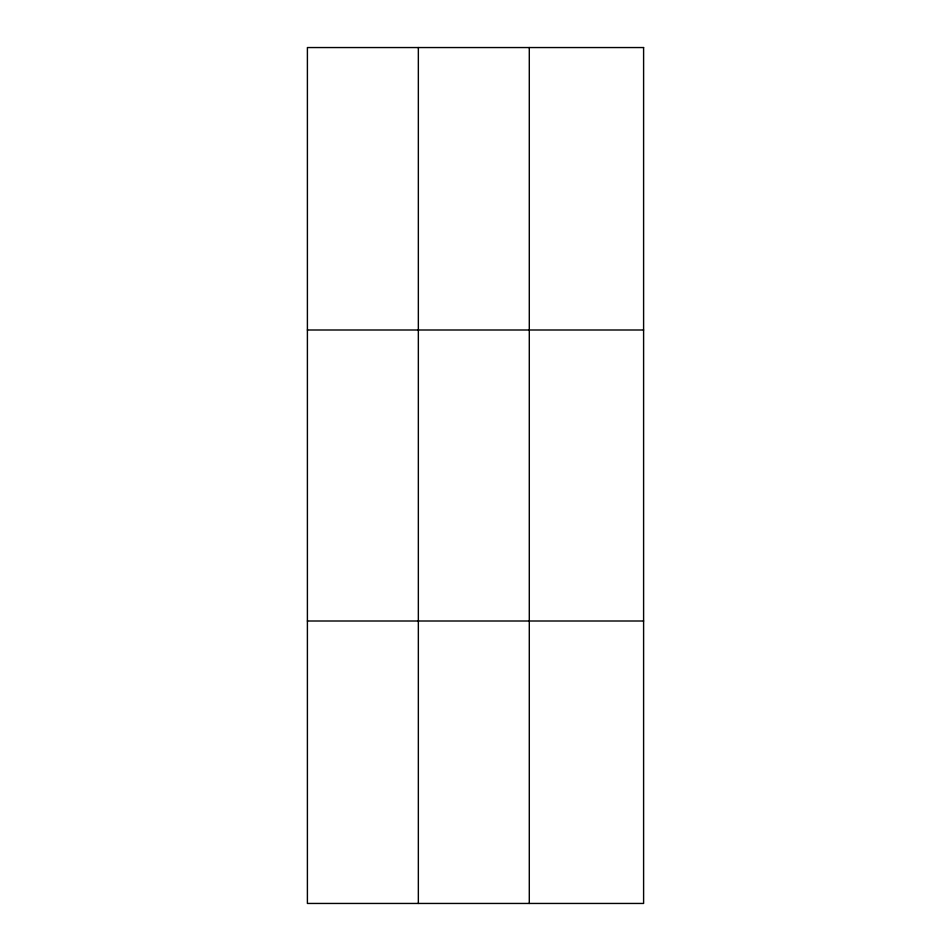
<?xml version="1.0" encoding="UTF-8"?>
<svg xmlns="http://www.w3.org/2000/svg" width="951" height="951" viewBox="0 0 951 951"><rect width="100%" height="100%" fill="white"/><g stroke="black" fill="none" stroke-linecap="round" stroke-linejoin="round"><path stroke-width="1.43" d="M418.345 903.45L418.345 47.55M529.291 903.45L529.291 47.55M307.399 329.997L643.601 329.997M307.399 621.003L643.601 621.003M643.601 47.55L643.601 903.45L307.399 903.45L307.399 47.55L643.601 47.55"/></g></svg>
